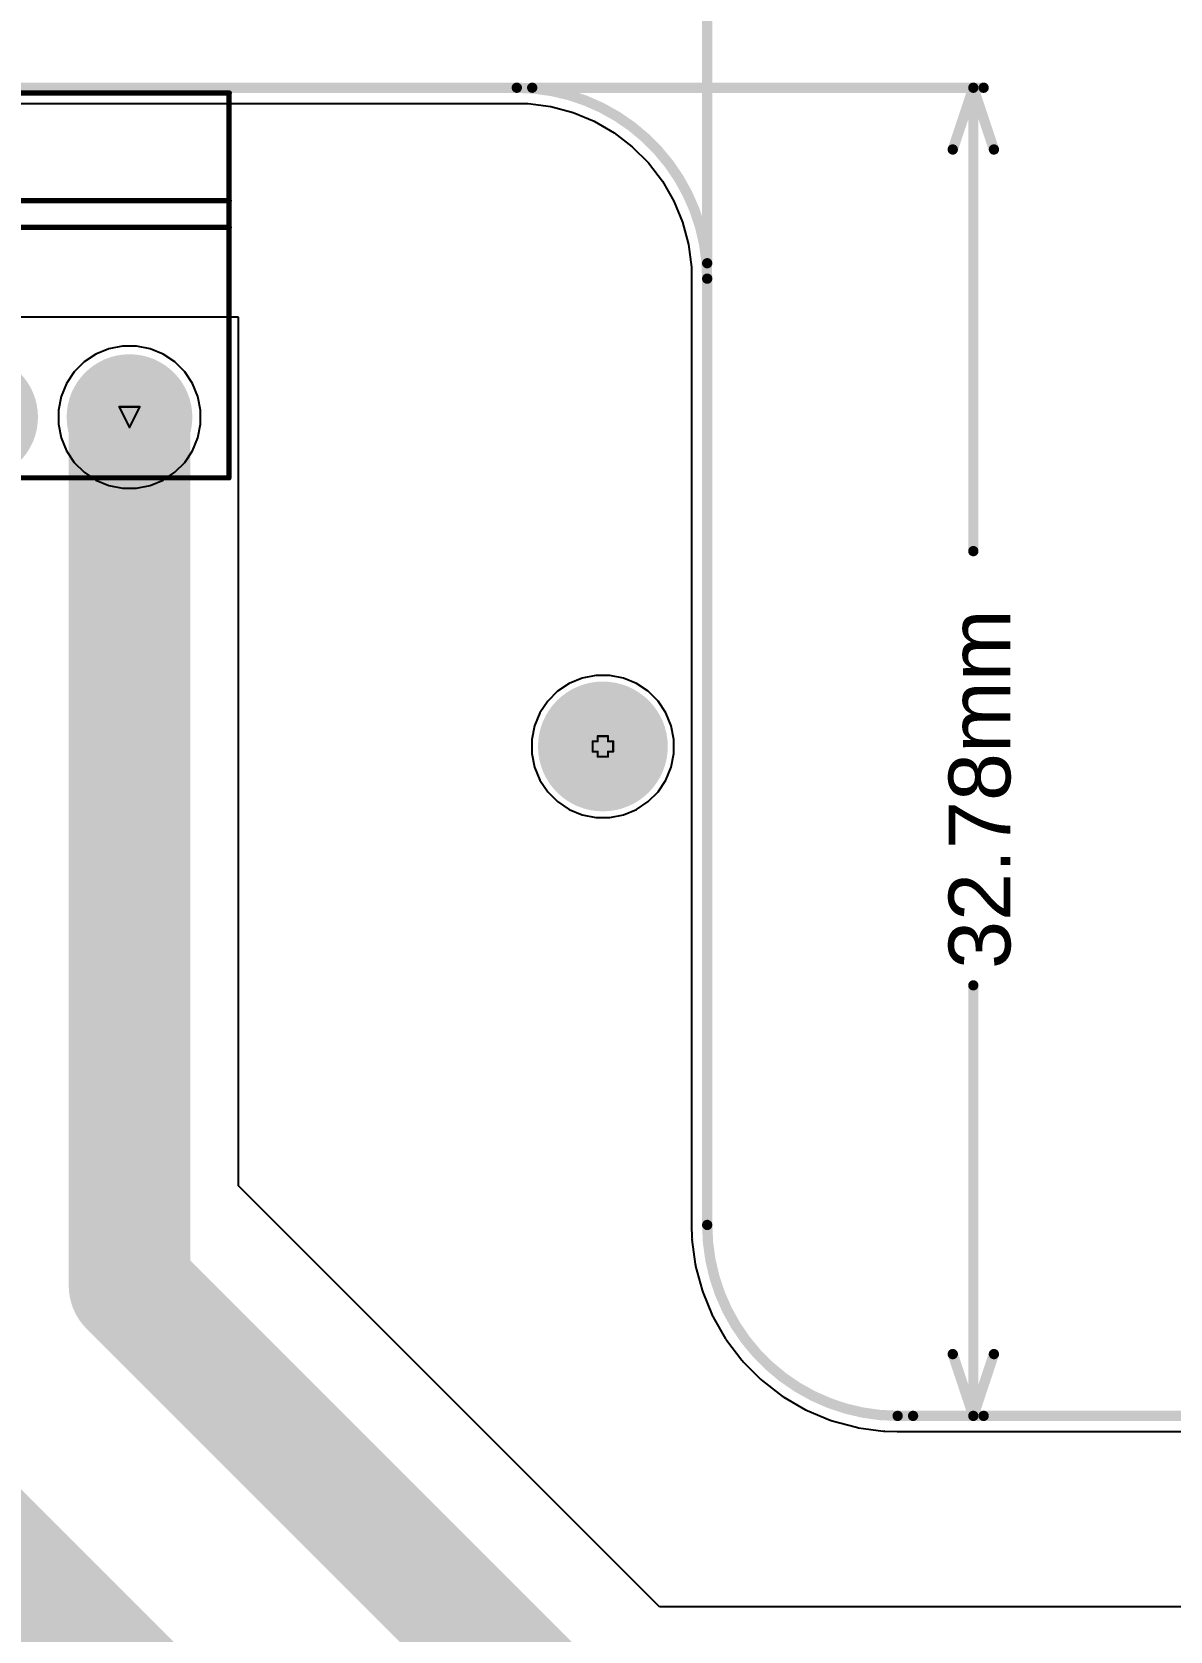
# Model space of a CAD drawing. Header units: inches. Extents: x -14 to 338, y 0 to 125.
# Drawn here: x 33.66 to 61.75, y 41.91 to 81.38 of the extents above; entities that cross this region are included whole.
import ezdxf

# ---------------------------------------------------------------- set-up
doc = ezdxf.new("R2010")
doc.units = ezdxf.units.IN
for name, color, linetype in [('Board Outline', 216, 'Continuous'), ('Bottom Layer', 5, 'Continuous'), ('Bottom Solder', 6, 'Continuous'), ('Dimensions', 6, 'Continuous'), ('Drill Drawing', 1, 'Continuous'), ('Multi-Layer', 9, 'Continuous'), ('Pad Holes', 156, 'Continuous'), ('Top Layer', 1, 'Continuous'), ('Top Overlay', 2, 'Continuous'), ('Top Solder', 216, 'Continuous')]:
    doc.layers.add(name, color=color, linetype=linetype)
doc.styles.add('Arial', font='', dxfattribs={"height": 0.2})
doc.styles.get('Arial').set_extended_font_data('Arial')

# ---------------------------------------------------------------- blocks, each defined once
blk = doc.blocks.new('DB2ERC_3_81_8P_GN_16')
at = {"layer": 'Bottom Layer'}
h = blk.add_hatch(color=5, dxfattribs=at)
edge = h.paths.add_edge_path()
edge.add_arc((-13.335, 0), 1.5, 0, 360)
h = blk.add_hatch(color=5, dxfattribs=at)
edge = h.paths.add_edge_path()
edge.add_arc((-9.525, 0), 1.5, 0, 360)
h = blk.add_hatch(color=5, dxfattribs=at)
edge = h.paths.add_edge_path()
edge.add_arc((-5.715, 0), 1.5, 0, 360)
h = blk.add_hatch(color=5, dxfattribs=at)
edge = h.paths.add_edge_path()
edge.add_arc((-1.905, 0), 1.5, 0, 360)
h = blk.add_hatch(color=5, dxfattribs=at)
edge = h.paths.add_edge_path()
edge.add_arc((1.905, 0), 1.5, 0, 360)
h = blk.add_hatch(color=5, dxfattribs=at)
edge = h.paths.add_edge_path()
edge.add_arc((5.715, 0), 1.5, 0, 360)
h = blk.add_hatch(color=5, dxfattribs=at)
edge = h.paths.add_edge_path()
edge.add_arc((9.525, 0), 1.5, 0, 360)
h = blk.add_hatch(color=5, dxfattribs=at)
edge = h.paths.add_edge_path()
edge.add_arc((13.335, 0), 1.5, 0, 360)
at = {"layer": 'Bottom Solder'}
h = blk.add_hatch(color=6, dxfattribs=at)
edge = h.paths.add_edge_path()
edge.add_arc((-13.335, 0), 1.551, 0, 360)
h = blk.add_hatch(color=6, dxfattribs=at)
edge = h.paths.add_edge_path()
edge.add_arc((-9.525, 0), 1.551, 0, 360)
h = blk.add_hatch(color=6, dxfattribs=at)
edge = h.paths.add_edge_path()
edge.add_arc((-5.715, 0), 1.551, 0, 360)
h = blk.add_hatch(color=6, dxfattribs=at)
edge = h.paths.add_edge_path()
edge.add_arc((-1.905, 0), 1.551, 0, 360)
h = blk.add_hatch(color=6, dxfattribs=at)
edge = h.paths.add_edge_path()
edge.add_arc((1.905, 0), 1.551, 0, 360)
h = blk.add_hatch(color=6, dxfattribs=at)
edge = h.paths.add_edge_path()
edge.add_arc((5.715, 0), 1.551, 0, 360)
h = blk.add_hatch(color=6, dxfattribs=at)
edge = h.paths.add_edge_path()
edge.add_arc((9.525, 0), 1.551, 0, 360)
h = blk.add_hatch(color=6, dxfattribs=at)
edge = h.paths.add_edge_path()
edge.add_arc((13.335, 0), 1.551, 0, 360)
at = {"layer": 'Multi-Layer'}
h = blk.add_hatch(color=9, dxfattribs=at)
edge = h.paths.add_edge_path()
edge.add_arc((-13.335, 0), 1.5, 0, 360)
h = blk.add_hatch(color=9, dxfattribs=at)
edge = h.paths.add_edge_path()
edge.add_arc((-9.525, 0), 1.5, 0, 360)
h = blk.add_hatch(color=9, dxfattribs=at)
edge = h.paths.add_edge_path()
edge.add_arc((-5.715, 0), 1.5, 0, 360)
h = blk.add_hatch(color=9, dxfattribs=at)
edge = h.paths.add_edge_path()
edge.add_arc((-1.905, 0), 1.5, 0, 360)
h = blk.add_hatch(color=9, dxfattribs=at)
edge = h.paths.add_edge_path()
edge.add_arc((1.905, 0), 1.5, 0, 360)
h = blk.add_hatch(color=9, dxfattribs=at)
edge = h.paths.add_edge_path()
edge.add_arc((5.715, 0), 1.5, 0, 360)
h = blk.add_hatch(color=9, dxfattribs=at)
edge = h.paths.add_edge_path()
edge.add_arc((9.525, 0), 1.5, 0, 360)
h = blk.add_hatch(color=9, dxfattribs=at)
edge = h.paths.add_edge_path()
edge.add_arc((13.335, 0), 1.5, 0, 360)
at = {"layer": 'Pad Holes'}
h = blk.add_hatch(color=7, dxfattribs=at)
edge = h.paths.add_edge_path()
edge.add_arc((-13.335, 0), 0.8, 0, 360)
h = blk.add_hatch(color=7, dxfattribs=at)
edge = h.paths.add_edge_path()
edge.add_arc((-9.525, 0), 0.8, 0, 360)
h = blk.add_hatch(color=7, dxfattribs=at)
edge = h.paths.add_edge_path()
edge.add_arc((-5.715, 0), 0.8, 0, 360)
h = blk.add_hatch(color=7, dxfattribs=at)
edge = h.paths.add_edge_path()
edge.add_arc((-1.905, 0), 0.8, 0, 360)
h = blk.add_hatch(color=7, dxfattribs=at)
edge = h.paths.add_edge_path()
edge.add_arc((1.905, 0), 0.8, 0, 360)
h = blk.add_hatch(color=7, dxfattribs=at)
edge = h.paths.add_edge_path()
edge.add_arc((5.715, 0), 0.8, 0, 360)
h = blk.add_hatch(color=7, dxfattribs=at)
edge = h.paths.add_edge_path()
edge.add_arc((9.525, 0), 0.8, 0, 360)
h = blk.add_hatch(color=7, dxfattribs=at)
edge = h.paths.add_edge_path()
edge.add_arc((13.335, 0), 0.8, 0, 360)
at = {"layer": 'Top Layer'}
h = blk.add_hatch(color=1, dxfattribs=at)
edge = h.paths.add_edge_path()
edge.add_arc((-13.335, 0), 1.5, 0, 360)
h = blk.add_hatch(color=1, dxfattribs=at)
edge = h.paths.add_edge_path()
edge.add_arc((-9.525, 0), 1.5, 0, 360)
h = blk.add_hatch(color=1, dxfattribs=at)
edge = h.paths.add_edge_path()
edge.add_arc((-5.715, 0), 1.5, 0, 360)
h = blk.add_hatch(color=1, dxfattribs=at)
edge = h.paths.add_edge_path()
edge.add_arc((-1.905, 0), 1.5, 0, 360)
h = blk.add_hatch(color=1, dxfattribs=at)
edge = h.paths.add_edge_path()
edge.add_arc((1.905, 0), 1.5, 0, 360)
h = blk.add_hatch(color=1, dxfattribs=at)
edge = h.paths.add_edge_path()
edge.add_arc((5.715, 0), 1.5, 0, 360)
h = blk.add_hatch(color=1, dxfattribs=at)
edge = h.paths.add_edge_path()
edge.add_arc((9.525, 0), 1.5, 0, 360)
h = blk.add_hatch(color=1, dxfattribs=at)
edge = h.paths.add_edge_path()
edge.add_arc((13.335, 0), 1.5, 0, 360)
at = {"layer": 'Top Solder'}
h = blk.add_hatch(color=216, dxfattribs=at)
edge = h.paths.add_edge_path()
edge.add_arc((-13.335, 0), 1.551, 0, 360)
h = blk.add_hatch(color=216, dxfattribs=at)
edge = h.paths.add_edge_path()
edge.add_arc((-9.525, 0), 1.551, 0, 360)
h = blk.add_hatch(color=216, dxfattribs=at)
edge = h.paths.add_edge_path()
edge.add_arc((-5.715, 0), 1.551, 0, 360)
h = blk.add_hatch(color=216, dxfattribs=at)
edge = h.paths.add_edge_path()
edge.add_arc((-1.905, 0), 1.551, 0, 360)
h = blk.add_hatch(color=216, dxfattribs=at)
edge = h.paths.add_edge_path()
edge.add_arc((1.905, 0), 1.551, 0, 360)
h = blk.add_hatch(color=216, dxfattribs=at)
edge = h.paths.add_edge_path()
edge.add_arc((5.715, 0), 1.551, 0, 360)
h = blk.add_hatch(color=216, dxfattribs=at)
edge = h.paths.add_edge_path()
edge.add_arc((9.525, 0), 1.551, 0, 360)
h = blk.add_hatch(color=216, dxfattribs=at)
edge = h.paths.add_edge_path()
edge.add_arc((13.335, 0), 1.551, 0, 360)
at = {"layer": 'Top Overlay', "const_width": 0.127}
for points in [[(15.8, 1.5), (-15.79, 1.5)], [(-15.79, 1.5), (-15.79, -8)], [(15.8, -8), (15.8, 1.5)], [(15.8, -4.684), (-15.8, -4.684)], [(15.8, -5.342), (-15.8, -5.342)], [(15.8, -8), (-15.8, -8)]]:
    blk.add_lwpolyline(points, dxfattribs=at)
at = {"layer": 'Top Overlay', "const_width": 0.0635}
for points in [[(-15.822, 1.5, 1), (-15.758, 1.5, 1)], [(-15.822, 1.5, 1), (-15.758, 1.5, 1)], [(15.768, 1.5, 1), (15.832, 1.5, 1)], [(15.768, 1.5, 1), (15.832, 1.5, 1)], [(-15.832, -4.684, 1), (-15.768, -4.684, 1)], [(15.768, -4.684, 1), (15.832, -4.684, 1)], [(-15.832, -5.342, 1), (-15.768, -5.342, 1)], [(15.768, -5.342, 1), (15.832, -5.342, 1)], [(-15.832, -8, 1), (-15.768, -8, 1)], [(-15.822, -8, 1), (-15.758, -8, 1)], [(15.768, -8, 1), (15.832, -8, 1)], [(15.768, -8, 1), (15.832, -8, 1)]]:
    blk.add_lwpolyline(points, format="xyb", close=True, dxfattribs=at)

msp = doc.modelspace()

# ---------------------------------------------------------------- hatches: boundary and pattern name
at = {"layer": 'Bottom Layer'}
h = msp.add_hatch(color=5, dxfattribs=at)
edge = h.paths.add_edge_path()
edge.add_arc((47.753, 63.743), 1.5, 0, 360)
at = {"layer": 'Bottom Solder'}
h = msp.add_hatch(color=6, dxfattribs=at)
edge = h.paths.add_edge_path()
edge.add_arc((47.753, 63.743), 1.602, 0, 360)
at = {"layer": 'Multi-Layer'}
h = msp.add_hatch(color=9, dxfattribs=at)
edge = h.paths.add_edge_path()
edge.add_arc((47.753, 63.743), 1.5, 0, 360)
at = {"layer": 'Pad Holes'}
h = msp.add_hatch(color=7, dxfattribs=at)
edge = h.paths.add_edge_path()
edge.add_arc((47.753, 63.743), 1.5, 0, 360)
at = {"layer": 'Top Layer'}
h = msp.add_hatch(color=1, dxfattribs=at)
edge = h.paths.add_edge_path()
edge.add_arc((47.753, 63.743), 1.5, 0, 360)
at = {"layer": 'Top Solder'}
h = msp.add_hatch(color=216, dxfattribs=at)
edge = h.paths.add_edge_path()
edge.add_arc((47.753, 63.743), 1.602, 0, 360)

# ---------------------------------------------------------------- linework, layer by layer
at = {"layer": 'Board Outline', "const_width": 0.254}
for points in [[(0, 80), (45.628, 80)], [(50.328, 51.934), (50.328, 75.288)], [(55.028, 47.222), (156.594, 47.222)]]:
    msp.add_lwpolyline(points, dxfattribs=at)
at = {"layer": 'Board Outline', "const_width": 0.127}
for points in [[(45.564, 80, 1), (45.691, 80, 1)], [(45.564, 80, 1), (45.691, 80, 1)], [(50.264, 75.288, 1), (50.391, 75.288, 1)], [(50.264, 75.288, 1), (50.391, 75.288, 1)], [(50.264, 51.934, 1), (50.391, 51.934, 1)], [(50.264, 51.934, 1), (50.391, 51.934, 1)], [(54.964, 47.222, 1), (55.091, 47.222, 1)], [(54.964, 47.222, 1), (55.091, 47.222, 1)]]:
    msp.add_lwpolyline(points, format="xyb", close=True, dxfattribs=at)
at = {"layer": 'Board Outline', "const_width": 0.254}
for points in [[(45.628, 80, -0.414214), (50.328, 75.288)], [(55.028, 47.222, -0.414214), (50.328, 51.934)]]:
    msp.add_lwpolyline(points, format="xyb", dxfattribs=at)
at = {"layer": 'Bottom Layer'}
for p, q in [((0.001, 79.612), (45.627, 79.612)), ((45.627, 79.612), (45.91, 79.611)), ((45.91, 79.611), (46.471, 79.537)), ((46.471, 79.537), (47.018, 79.39)), ((47.018, 79.39), (47.54, 79.172)), ((47.54, 79.172), (48.03, 78.889)), ((48.03, 78.889), (48.479, 78.544)), ((48.479, 78.544), (48.878, 78.143)), ((48.878, 78.143), (49.222, 77.693)), ((49.222, 77.693), (49.505, 77.203)), ((49.505, 77.203), (49.721, 76.68)), ((49.721, 76.68), (49.866, 76.133)), ((49.866, 76.133), (49.94, 75.572)), ((49.94, 75.572), (49.939, 75.289)), ((49.939, 75.289), (49.939, 75.288)), ((49.939, 75.288), (49.939, 75.288)), ((49.939, 75.288), (49.939, 51.934)), ((38.762, 74.335), (-4.7, 74.335)), ((38.762, 74.335), (-4.311, 74.335)), ((38.762, 52.897), (38.762, 74.335)), ((38.762, 52.897), (38.762, 74.335)), ((46.922, 65.298), (46.635, 65.106)), ((47.242, 65.43), (46.922, 65.298)), ((47.58, 65.497), (47.242, 65.43)), ((47.926, 65.497), (47.58, 65.497)), ((48.265, 65.43), (47.926, 65.497)), ((48.584, 65.298), (48.265, 65.43)), ((48.871, 65.106), (48.584, 65.298)), ((46.391, 64.861), (46.199, 64.574)), ((46.635, 65.106), (46.391, 64.861)), ((49.116, 64.861), (48.871, 65.106)), ((49.308, 64.574), (49.116, 64.861)), ((46.199, 64.574), (46.067, 64.255)), ((49.44, 64.255), (49.308, 64.574)), ((46.067, 64.255), (45.999, 63.916)), ((49.507, 63.916), (49.44, 64.255)), ((45.999, 63.916), (45.999, 63.571)), ((45.999, 63.571), (46.067, 63.232)), ((49.44, 63.232), (49.507, 63.571)), ((49.507, 63.571), (49.507, 63.916)), ((46.067, 63.232), (46.199, 62.912)), ((49.308, 62.912), (49.44, 63.232)), ((46.199, 62.912), (46.391, 62.625)), ((49.116, 62.625), (49.308, 62.912)), ((46.391, 62.625), (46.635, 62.381)), ((46.635, 62.381), (46.922, 62.189)), ((48.584, 62.189), (48.871, 62.381)), ((48.871, 62.381), (49.116, 62.625)), ((46.922, 62.189), (47.242, 62.057)), ((47.242, 62.057), (47.58, 61.989)), ((47.58, 61.989), (47.926, 61.989)), ((47.926, 61.989), (48.265, 62.057)), ((48.265, 62.057), (48.584, 62.189)), ((49.149, 42.51), (38.762, 52.897)), ((49.149, 42.51), (38.762, 52.897)), ((49.939, 51.934), (49.94, 51.928)), ((49.94, 51.928), (49.939, 51.922)), ((49.939, 51.922), (49.949, 51.614)), ((49.949, 51.614), (49.953, 51.596)), ((49.953, 51.596), (49.952, 51.576)), ((49.952, 51.576), (50.032, 50.966)), ((50.032, 50.966), (50.04, 50.942)), ((50.04, 50.942), (50.042, 50.916)), ((50.042, 50.916), (50.2, 50.321)), ((50.2, 50.321), (50.211, 50.298)), ((50.211, 50.298), (50.216, 50.273)), ((50.216, 50.273), (50.451, 49.704)), ((50.451, 49.704), (50.465, 49.683)), ((50.465, 49.683), (50.474, 49.659)), ((50.474, 49.659), (50.781, 49.125)), ((50.781, 49.125), (50.798, 49.106)), ((50.798, 49.106), (50.809, 49.083)), ((50.809, 49.083), (51.183, 48.594)), ((51.183, 48.594), (51.202, 48.577)), ((51.202, 48.577), (51.217, 48.556)), ((51.217, 48.556), (51.651, 48.12)), ((51.651, 48.12), (51.673, 48.106)), ((51.673, 48.106), (51.689, 48.086)), ((51.689, 48.086), (52.177, 47.711)), ((52.177, 47.711), (52.2, 47.699)), ((52.2, 47.699), (52.219, 47.683)), ((52.219, 47.683), (52.752, 47.374)), ((52.752, 47.374), (52.776, 47.366)), ((52.776, 47.366), (52.798, 47.352)), ((52.798, 47.352), (53.366, 47.115)), ((53.366, 47.115), (53.391, 47.11)), ((53.391, 47.11), (53.414, 47.099)), ((53.414, 47.099), (54.009, 46.939)), ((54.009, 46.939), (54.034, 46.937)), ((54.034, 46.937), (54.058, 46.929)), ((54.058, 46.929), (54.669, 46.848)), ((54.669, 46.848), (54.688, 46.849)), ((54.688, 46.849), (54.707, 46.845)), ((54.707, 46.845), (55.014, 46.834)), ((55.014, 46.834), (55.021, 46.835)), ((55.021, 46.835), (55.028, 46.834)), ((55.028, 46.834), (156.599, 46.834)), ((99.747, 42.51), (49.149, 42.51)), ((99.747, 42.51), (49.149, 42.51))]:
    msp.add_line(p, q, dxfattribs=at)
at = {"layer": 'Bottom Layer', "const_width": 3}
for points in [[(36.069, 50.434), (36.069, 71.871)], [(36.069, 50.434), (46.689, 39.814)], [(28.449, 48.232), (43.163, 33.518)]]:
    msp.add_lwpolyline(points, dxfattribs=at)
at = {"layer": 'Bottom Layer', "const_width": 1.5}
for points in [[(35.319, 71.871, 1), (36.819, 71.871, 1)], [(35.319, 50.434, 1), (36.819, 50.434, 1)], [(35.319, 50.434, 1), (36.819, 50.434, 1)]]:
    msp.add_lwpolyline(points, format="xyb", close=True, dxfattribs=at)
at = {"layer": 'Dimensions', "const_width": 0.254}
for points in [[(50.328, 75.669), (50.328, 86.36)], [(50.328, 75.669), (50.328, 86.36)], [(46.009, 80), (57.15, 80)], [(56.388, 78.476), (56.896, 80)], [(56.896, 80), (57.404, 78.476)], [(56.896, 68.563), (56.896, 80)], [(56.896, 47.222), (56.896, 57.847)], [(56.388, 48.746), (56.896, 47.222)], [(56.896, 47.222), (57.404, 48.746)], [(55.409, 47.222), (57.15, 47.222)]]:
    msp.add_lwpolyline(points, dxfattribs=at)
at = {"layer": 'Dimensions', "const_width": 0.127}
for points in [[(45.945, 80, 1), (46.072, 80, 1)], [(56.832, 80, 1), (56.959, 80, 1)], [(56.832, 80, 1), (56.959, 80, 1)], [(56.832, 80, 1), (56.959, 80, 1)], [(57.087, 80, 1), (57.214, 80, 1)], [(56.324, 78.476, 1), (56.452, 78.476, 1)], [(57.34, 78.476, 1), (57.468, 78.476, 1)], [(50.264, 75.669, 1), (50.391, 75.669, 1)], [(50.264, 75.669, 1), (50.391, 75.669, 1)], [(56.832, 68.563, 1), (56.959, 68.563, 1)], [(56.832, 57.847, 1), (56.959, 57.847, 1)], [(56.324, 48.746, 1), (56.452, 48.746, 1)], [(57.34, 48.746, 1), (57.468, 48.746, 1)], [(55.345, 47.222, 1), (55.472, 47.222, 1)], [(56.832, 47.222, 1), (56.959, 47.222, 1)], [(56.832, 47.222, 1), (56.959, 47.222, 1)], [(56.832, 47.222, 1), (56.959, 47.222, 1)], [(57.087, 47.222, 1), (57.214, 47.222, 1)]]:
    msp.add_lwpolyline(points, format="xyb", close=True, dxfattribs=at)
at = {"layer": 'Drill Drawing', "const_width": 0.0508}
for points in [[(35.815, 72.125), (36.323, 72.125)], [(35.815, 72.125), (36.069, 71.617)], [(36.069, 71.617), (36.323, 72.125)], [(47.626, 63.87), (47.626, 63.997)], [(47.626, 63.997), (47.88, 63.997)], [(47.88, 63.87), (47.88, 63.997)], [(47.499, 63.616), (47.499, 63.87)], [(47.499, 63.87), (47.626, 63.87)], [(47.499, 63.616), (47.626, 63.616)], [(47.626, 63.489), (47.626, 63.616)], [(47.88, 63.87), (48.007, 63.87)], [(47.88, 63.616), (48.007, 63.616)], [(47.88, 63.489), (47.88, 63.616)], [(48.007, 63.616), (48.007, 63.87)], [(47.626, 63.489), (47.88, 63.489)]]:
    msp.add_lwpolyline(points, dxfattribs=at)
at = {"layer": 'Drill Drawing', "const_width": 0.0254}
for points in [[(35.802, 72.125, 1), (35.828, 72.125, 1)], [(35.802, 72.125, 1), (35.828, 72.125, 1)], [(36.31, 72.125, 1), (36.336, 72.125, 1)], [(36.31, 72.125, 1), (36.336, 72.125, 1)], [(36.056, 71.617, 1), (36.082, 71.617, 1)], [(36.056, 71.617, 1), (36.082, 71.617, 1)], [(47.613, 63.997, 1), (47.639, 63.997, 1)], [(47.613, 63.997, 1), (47.639, 63.997, 1)], [(47.867, 63.997, 1), (47.893, 63.997, 1)], [(47.867, 63.997, 1), (47.893, 63.997, 1)], [(47.486, 63.87, 1), (47.512, 63.87, 1)], [(47.486, 63.87, 1), (47.512, 63.87, 1)], [(47.486, 63.616, 1), (47.512, 63.616, 1)], [(47.486, 63.616, 1), (47.512, 63.616, 1)], [(47.613, 63.87, 1), (47.639, 63.87, 1)], [(47.613, 63.87, 1), (47.639, 63.87, 1)], [(47.613, 63.616, 1), (47.639, 63.616, 1)], [(47.613, 63.616, 1), (47.639, 63.616, 1)], [(47.867, 63.87, 1), (47.893, 63.87, 1)], [(47.867, 63.87, 1), (47.893, 63.87, 1)], [(47.867, 63.616, 1), (47.893, 63.616, 1)], [(47.867, 63.616, 1), (47.893, 63.616, 1)], [(47.994, 63.87, 1), (48.02, 63.87, 1)], [(47.994, 63.87, 1), (48.02, 63.87, 1)], [(47.994, 63.616, 1), (48.02, 63.616, 1)], [(47.994, 63.616, 1), (48.02, 63.616, 1)], [(47.613, 63.489, 1), (47.639, 63.489, 1)], [(47.613, 63.489, 1), (47.639, 63.489, 1)], [(47.867, 63.489, 1), (47.893, 63.489, 1)], [(47.867, 63.489, 1), (47.893, 63.489, 1)]]:
    msp.add_lwpolyline(points, format="xyb", close=True, dxfattribs=at)
at = {"layer": 'Top Layer'}
for p, q in [((0.001, 79.612), (45.627, 79.612)), ((45.627, 79.612), (45.91, 79.611)), ((45.91, 79.611), (46.471, 79.537)), ((46.471, 79.537), (47.018, 79.39)), ((47.018, 79.39), (47.54, 79.172)), ((47.54, 79.172), (48.03, 78.889)), ((48.03, 78.889), (48.479, 78.544)), ((48.479, 78.544), (48.878, 78.143)), ((48.878, 78.143), (49.222, 77.693)), ((49.222, 77.693), (49.505, 77.203)), ((49.505, 77.203), (49.721, 76.68)), ((49.721, 76.68), (49.866, 76.133)), ((49.866, 76.133), (49.94, 75.572)), ((49.94, 75.572), (49.939, 75.289)), ((49.939, 75.289), (49.939, 75.288)), ((49.939, 75.288), (49.939, 75.288)), ((49.939, 75.288), (49.939, 51.934)), ((35.238, 73.426), (34.951, 73.234)), ((35.558, 73.558), (35.238, 73.426)), ((35.896, 73.625), (35.558, 73.558)), ((36.242, 73.625), (35.896, 73.625)), ((36.581, 73.558), (36.242, 73.625)), ((36.9, 73.426), (36.581, 73.558)), ((37.187, 73.234), (36.9, 73.426)), ((34.951, 73.234), (34.707, 72.989)), ((37.432, 72.989), (37.187, 73.234)), ((34.515, 72.702), (34.383, 72.383)), ((34.707, 72.989), (34.515, 72.702)), ((37.624, 72.702), (37.432, 72.989)), ((37.756, 72.383), (37.624, 72.702)), ((34.383, 72.383), (34.315, 72.044)), ((37.823, 72.044), (37.756, 72.383)), ((34.315, 72.044), (34.315, 71.699)), ((37.823, 71.699), (37.823, 72.044)), ((34.315, 71.699), (34.383, 71.36)), ((37.756, 71.36), (37.823, 71.699)), ((34.383, 71.36), (34.515, 71.04)), ((34.515, 71.04), (34.707, 70.753)), ((37.432, 70.753), (37.624, 71.04)), ((37.624, 71.04), (37.756, 71.36)), ((34.707, 70.753), (34.951, 70.509)), ((37.187, 70.509), (37.432, 70.753)), ((34.951, 70.509), (35.238, 70.317)), ((35.238, 70.317), (35.558, 70.185)), ((36.581, 70.185), (36.9, 70.317)), ((36.9, 70.317), (37.187, 70.509)), ((35.558, 70.185), (35.896, 70.117)), ((35.896, 70.117), (36.242, 70.117)), ((36.242, 70.117), (36.581, 70.185)), ((46.922, 65.298), (46.635, 65.106)), ((47.242, 65.43), (46.922, 65.298)), ((47.58, 65.497), (47.242, 65.43)), ((47.926, 65.497), (47.58, 65.497)), ((48.265, 65.43), (47.926, 65.497)), ((48.584, 65.298), (48.265, 65.43)), ((48.871, 65.106), (48.584, 65.298)), ((46.391, 64.861), (46.199, 64.574)), ((46.635, 65.106), (46.391, 64.861)), ((49.116, 64.861), (48.871, 65.106)), ((49.308, 64.574), (49.116, 64.861)), ((46.199, 64.574), (46.067, 64.255)), ((49.44, 64.255), (49.308, 64.574)), ((46.067, 64.255), (45.999, 63.916)), ((49.507, 63.916), (49.44, 64.255)), ((45.999, 63.916), (45.999, 63.571)), ((45.999, 63.571), (46.067, 63.232)), ((49.44, 63.232), (49.507, 63.571)), ((49.507, 63.571), (49.507, 63.916)), ((46.067, 63.232), (46.199, 62.912)), ((49.308, 62.912), (49.44, 63.232)), ((46.199, 62.912), (46.391, 62.625)), ((49.116, 62.625), (49.308, 62.912)), ((46.391, 62.625), (46.635, 62.381)), ((46.635, 62.381), (46.922, 62.189)), ((48.584, 62.189), (48.871, 62.381)), ((48.871, 62.381), (49.116, 62.625)), ((46.922, 62.189), (47.242, 62.057)), ((47.242, 62.057), (47.58, 61.989)), ((47.58, 61.989), (47.926, 61.989)), ((47.926, 61.989), (48.265, 62.057)), ((48.265, 62.057), (48.584, 62.189)), ((49.939, 51.934), (49.94, 51.928)), ((49.94, 51.928), (49.939, 51.922)), ((49.939, 51.922), (49.949, 51.614)), ((49.949, 51.614), (49.953, 51.596)), ((49.953, 51.596), (49.952, 51.576)), ((49.952, 51.576), (50.032, 50.966)), ((50.032, 50.966), (50.04, 50.942)), ((50.04, 50.942), (50.042, 50.916)), ((50.042, 50.916), (50.2, 50.321)), ((50.2, 50.321), (50.211, 50.298)), ((50.211, 50.298), (50.216, 50.273)), ((50.216, 50.273), (50.451, 49.704)), ((50.451, 49.704), (50.465, 49.683)), ((50.465, 49.683), (50.474, 49.659)), ((50.474, 49.659), (50.781, 49.125)), ((50.781, 49.125), (50.798, 49.106)), ((50.798, 49.106), (50.809, 49.083)), ((50.809, 49.083), (51.183, 48.594)), ((51.183, 48.594), (51.202, 48.577)), ((51.202, 48.577), (51.217, 48.556)), ((51.217, 48.556), (51.651, 48.12)), ((51.651, 48.12), (51.673, 48.106)), ((51.673, 48.106), (51.689, 48.086)), ((51.689, 48.086), (52.177, 47.711)), ((52.177, 47.711), (52.2, 47.699)), ((52.2, 47.699), (52.219, 47.683)), ((52.219, 47.683), (52.752, 47.374)), ((52.752, 47.374), (52.776, 47.366)), ((52.776, 47.366), (52.798, 47.352)), ((52.798, 47.352), (53.366, 47.115)), ((53.366, 47.115), (53.391, 47.11)), ((53.391, 47.11), (53.414, 47.099)), ((53.414, 47.099), (54.009, 46.939)), ((54.009, 46.939), (54.034, 46.937)), ((54.034, 46.937), (54.058, 46.929)), ((54.058, 46.929), (54.669, 46.848)), ((54.669, 46.848), (54.688, 46.849)), ((54.688, 46.849), (54.707, 46.845)), ((54.707, 46.845), (55.014, 46.834)), ((55.014, 46.834), (55.021, 46.835)), ((55.021, 46.835), (55.028, 46.834)), ((55.028, 46.834), (156.599, 46.834))]:
    msp.add_line(p, q, dxfattribs=at)

# ---------------------------------------------------------------- block references
at = {"rotation": 180}
msp.add_blockref('DB2ERC_3_81_8P_GN_16', (22.734, 71.871), dxfattribs=at)

# ---------------------------------------------------------------- texts
at = {"layer": 'Dimensions', "style": 'Arial'}
msp.add_text('32.78mm', height=1.524, rotation=90, dxfattribs=at).set_placement((57.81, 58.253))

doc.saveas('drawing.dxf')
